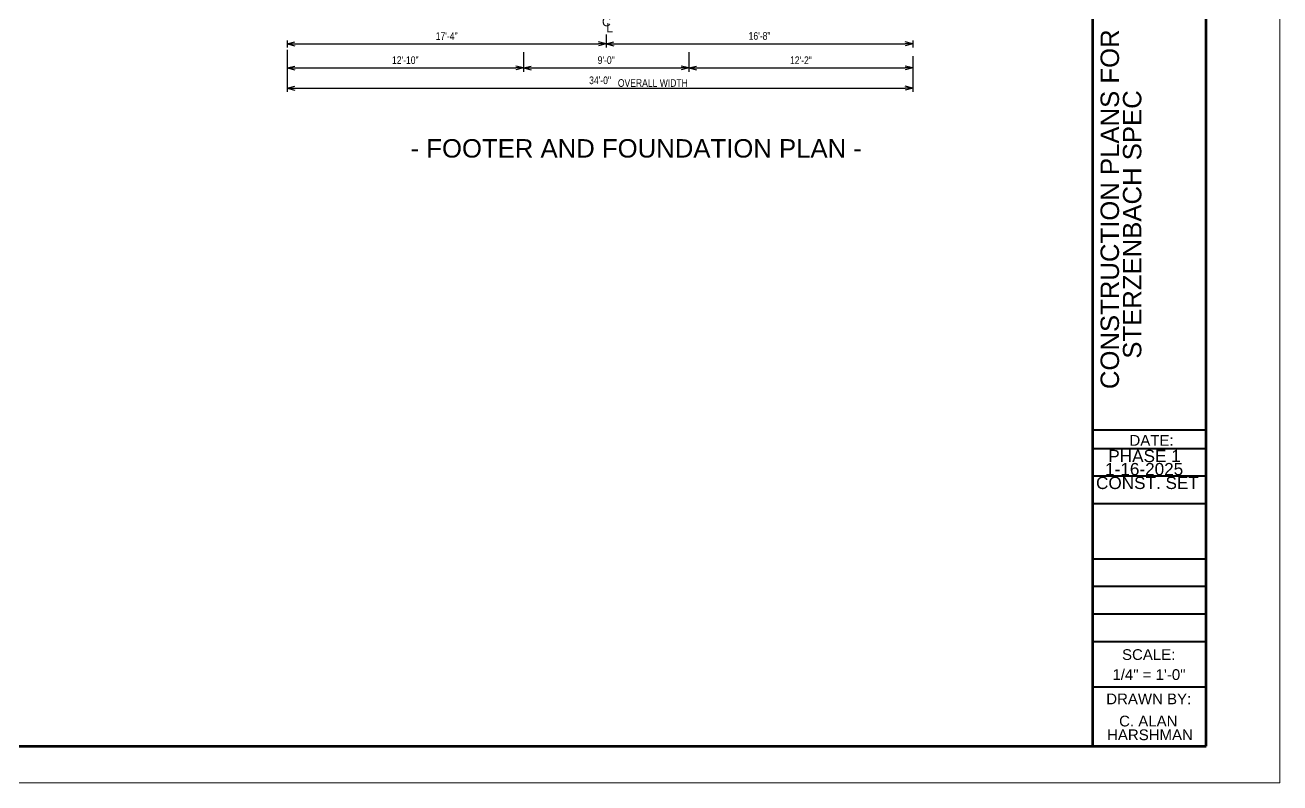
# Model space of a CAD drawing. Header units: inches. Extents: x -4443104 to -4439086, y 793046 to 798506.
# Drawn here: x -4442194 to -4441376, y 793065 to 793559 of the extents above; entities that cross this region are included whole.
import ezdxf
from ezdxf.enums import TextEntityAlignment as Align

# ---------------------------------------------------------------- set-up
doc = ezdxf.new("R2010")
doc.units = ezdxf.units.IN
doc.header["$MEASUREMENT"] = 0
doc.linetypes.add('DGN Style 2', pattern=[20.825219, 12.495132, -8.330088])
doc.layers.get('Defpoints').update_dxf_attribs({"lineweight": 0})
for name, color, linetype, lineweight in [('(4)FND_DIM', 4, 'Continuous', 0), ('Level 1', 7, 'Continuous', 0), ('Level 3', 7, 'Continuous', 0)]:
    doc.layers.add(name, color=color, linetype=linetype, lineweight=lineweight)
doc.styles.add('Style-Arial', font='arial.ttf')
doc.styles.add('Style-STANDARD', font='STANDARD.shx')
doc.styles.add('Style-WORKING', font='WORKING.shx')
doc.dimstyles.get("Standard").update_dxf_attribs({"dimtxt": 5, "dimasz": 4, "dimexe": 4, "dimexo": 4, "dimgap": 2.5, "dimtad": 1, "dimdec": 4, "dimzin": 11, "dimdsep": 46, "dimlunit": 4, "dimtxsty": 'Style-STANDARD', "dimblk": 'tick_1.0', "dimcen": 0.09, "dimazin": 3, "dimtfac": 1, "dimtdec": 4, "dimtofl": 0, "dimtmove": 1, "dimatfit": 1, "dimldrblk": 'tick_1.0', "dimfxl": 1, "dimfrac": 2, "dimtolj": 1, "dimtzin": 11, "dimarcsym": 0})

# ---------------------------------------------------------------- blocks, each defined once
blk = doc.blocks.new('TerminatorOpen_0.5-1')
at = {"color": 0, "linetype": 'ByBlock', "lineweight": -2}
for q in [(-1, 0.25), (-1, 0), (-1, -0.25)]:
    blk.add_line((0, 0), q, dxfattribs=at)
blk = doc.blocks.new('*D95')
at = {"layer": 'Defpoints', "color": 0, "linetype": 'Continuous', "lineweight": 13, "transparency": 16777216}
for p in [(-4442023.51, 793535.48), (-4441615.51, 793535.48), (-4441615.51, 793518.01)]:
    blk.add_point(p, dxfattribs=at)
at = {"layer": 'Level 3', "color": 0, "linetype": 'Continuous', "lineweight": -2, "transparency": 16777216}
for p, q in [((-4442023.51, 793532.98), (-4442023.51, 793515.51)), ((-4441615.51, 793532.98), (-4441615.51, 793515.51)), ((-4442018.51, 793518.01), (-4441620.51, 793518.01))]:
    blk.add_line(p, q, dxfattribs=at)
at = {"layer": 'Level 3', "color": 0, "linetype": 'Continuous', "lineweight": -2, "transparency": 16777216, "xscale": 5, "yscale": 5, "zscale": 5, "rotation": 180}
blk.add_blockref('TerminatorOpen_0.5-1', (-4442023.51, 793518.01), dxfattribs=at)
at = {"layer": 'Level 3', "color": 0, "linetype": 'Continuous', "lineweight": -2, "transparency": 16777216, "xscale": 5, "yscale": 5, "zscale": 5}
blk.add_blockref('TerminatorOpen_0.5-1', (-4441615.51, 793518.01), dxfattribs=at)
at = {"layer": 'Level 3', "color": 0, "linetype": 'Continuous', "lineweight": 13, "transparency": 16777216, "insert": (-4441819.51, 793523.07), "char_height": 5, "attachment_point": 5, "style": 'Style-Arial'}
blk.add_mtext('\\A1;\\H1x;\\W0.8;34\'-0"', dxfattribs=at)
blk = doc.blocks.new('tick_1.0')
at = {"layer": '(4)FND_DIM', "color": 4, "linetype": 'Continuous', "lineweight": 0}
blk.add_line((0.5, -0.5), (-0.5, 0.5), dxfattribs=at)
at = {"layer": 'Level 3', "color": 4, "linetype": 'Continuous', "lineweight": 0}
blk.add_line((0, 0), (-1, 0), dxfattribs=at)
blk = doc.blocks.new('*D99')
at = {"layer": 'Defpoints', "color": 0, "linetype": 'Continuous', "lineweight": 13, "transparency": 16777216}
for p in [(-4442023.51, 793551.59), (-4441815.51, 793555.59), (-4441815.51, 793546.95)]:
    blk.add_point(p, dxfattribs=at)
at = {"layer": 'Level 3', "color": 0, "linetype": 'Continuous', "lineweight": -2, "transparency": 16777216}
for p, q in [((-4442023.51, 793549.09), (-4442023.51, 793544.45)), ((-4441815.51, 793553.09), (-4441815.51, 793544.45)), ((-4442018.51, 793546.95), (-4441820.51, 793546.95))]:
    blk.add_line(p, q, dxfattribs=at)
at = {"layer": 'Level 3', "color": 0, "linetype": 'Continuous', "lineweight": -2, "transparency": 16777216, "xscale": 5, "yscale": 5, "zscale": 5, "rotation": 180}
blk.add_blockref('TerminatorOpen_0.5-1', (-4442023.51, 793546.95), dxfattribs=at)
at = {"layer": 'Level 3', "color": 0, "linetype": 'Continuous', "lineweight": -2, "transparency": 16777216, "xscale": 5, "yscale": 5, "zscale": 5}
blk.add_blockref('TerminatorOpen_0.5-1', (-4441815.51, 793546.95), dxfattribs=at)
at = {"layer": 'Level 3', "color": 0, "linetype": 'Continuous', "lineweight": 13, "transparency": 16777216, "insert": (-4441919.51, 793551.96), "char_height": 5, "attachment_point": 5, "style": 'Style-Arial'}
blk.add_mtext('\\A1;\\H1x;\\W0.8;17\'-4"', dxfattribs=at)
blk = doc.blocks.new('*D98')
at = {"layer": 'Defpoints', "color": 0, "linetype": 'Continuous', "lineweight": 13, "transparency": 16777216}
for p in [(-4441815.51, 793555.59), (-4441615.51, 793551.59), (-4441615.51, 793546.95)]:
    blk.add_point(p, dxfattribs=at)
at = {"layer": 'Level 3', "color": 0, "linetype": 'Continuous', "lineweight": -2, "transparency": 16777216}
for p, q in [((-4441815.51, 793553.09), (-4441815.51, 793544.45)), ((-4441615.51, 793549.09), (-4441615.51, 793544.45)), ((-4441810.51, 793546.95), (-4441620.51, 793546.95))]:
    blk.add_line(p, q, dxfattribs=at)
at = {"layer": 'Level 3', "color": 0, "linetype": 'Continuous', "lineweight": -2, "transparency": 16777216, "xscale": 5, "yscale": 5, "zscale": 5, "rotation": 180}
blk.add_blockref('TerminatorOpen_0.5-1', (-4441815.51, 793546.95), dxfattribs=at)
at = {"layer": 'Level 3', "color": 0, "linetype": 'Continuous', "lineweight": -2, "transparency": 16777216, "xscale": 5, "yscale": 5, "zscale": 5}
blk.add_blockref('TerminatorOpen_0.5-1', (-4441615.51, 793546.95), dxfattribs=at)
at = {"layer": 'Level 3', "color": 0, "linetype": 'Continuous', "lineweight": 13, "transparency": 16777216, "insert": (-4441715.51, 793552.01), "char_height": 5, "attachment_point": 5, "style": 'Style-Arial'}
blk.add_mtext('\\A1;\\H1x;\\W0.8;16\'-8"', dxfattribs=at)
blk = doc.blocks.new('*D101')
at = {"layer": 'Defpoints', "color": 0, "linetype": 'Continuous', "lineweight": 13, "transparency": 16777216}
for p in [(-4441869.51, 793543.92), (-4441761.51, 793543.92), (-4441761.51, 793531.18)]:
    blk.add_point(p, dxfattribs=at)
at = {"layer": 'Level 3', "color": 0, "linetype": 'Continuous', "lineweight": -2, "transparency": 16777216}
for p, q in [((-4441869.51, 793541.42), (-4441869.51, 793528.68)), ((-4441761.51, 793541.42), (-4441761.51, 793528.68)), ((-4441864.51, 793531.18), (-4441766.51, 793531.18))]:
    blk.add_line(p, q, dxfattribs=at)
at = {"layer": 'Level 3', "color": 0, "linetype": 'Continuous', "lineweight": -2, "transparency": 16777216, "xscale": 5, "yscale": 5, "zscale": 5, "rotation": 180}
blk.add_blockref('TerminatorOpen_0.5-1', (-4441869.51, 793531.18), dxfattribs=at)
at = {"layer": 'Level 3', "color": 0, "linetype": 'Continuous', "lineweight": -2, "transparency": 16777216, "xscale": 5, "yscale": 5, "zscale": 5}
blk.add_blockref('TerminatorOpen_0.5-1', (-4441761.51, 793531.18), dxfattribs=at)
at = {"layer": 'Level 3', "color": 0, "linetype": 'Continuous', "lineweight": 13, "transparency": 16777216, "insert": (-4441815.51, 793536.24), "char_height": 5, "attachment_point": 5, "style": 'Style-Arial'}
blk.add_mtext('\\A1;\\H1x;\\W0.8;9\'-0"', dxfattribs=at)
blk = doc.blocks.new('CL')
at = {"layer": 'Level 3', "color": 7, "linetype": 'Continuous', "lineweight": 13, "style": 'Style-WORKING'}
for s, p in [('C', (-2.77, 3.96)), ('L', (0, 0))]:
    blk.add_text(s, height=6, dxfattribs=at).set_placement(p, align=Align.TOP_LEFT)
blk = doc.blocks.new('*D203')
at = {"layer": 'Defpoints', "color": 0, "linetype": 'Continuous', "lineweight": 13, "transparency": 16777216}
for p in [(-4442023.51, 793545.49), (-4441869.51, 793543.92), (-4441869.51, 793531.18)]:
    blk.add_point(p, dxfattribs=at)
at = {"layer": 'Level 3', "color": 0, "linetype": 'Continuous', "lineweight": -2, "transparency": 16777216}
for p, q in [((-4442023.51, 793542.99), (-4442023.51, 793528.68)), ((-4441869.51, 793541.42), (-4441869.51, 793528.68)), ((-4442018.51, 793531.18), (-4441874.51, 793531.18))]:
    blk.add_line(p, q, dxfattribs=at)
at = {"layer": 'Level 3', "color": 0, "linetype": 'Continuous', "lineweight": -2, "transparency": 16777216, "xscale": 5, "yscale": 5, "zscale": 5, "rotation": 180}
blk.add_blockref('TerminatorOpen_0.5-1', (-4442023.51, 793531.18), dxfattribs=at)
at = {"layer": 'Level 3', "color": 0, "linetype": 'Continuous', "lineweight": -2, "transparency": 16777216, "xscale": 5, "yscale": 5, "zscale": 5}
blk.add_blockref('TerminatorOpen_0.5-1', (-4441869.51, 793531.18), dxfattribs=at)
at = {"layer": 'Level 3', "color": 0, "linetype": 'Continuous', "lineweight": 13, "transparency": 16777216, "insert": (-4441946.51, 793536.24), "char_height": 5, "attachment_point": 5, "style": 'Style-Arial'}
blk.add_mtext('\\A1;\\H1x;\\W0.8;12\'-10"', dxfattribs=at)
blk = doc.blocks.new('*D205')
at = {"layer": 'Defpoints', "color": 0, "linetype": 'Continuous', "lineweight": 13, "transparency": 16777216}
for p in [(-4441761.51, 793540.88), (-4441615.51, 793541.41), (-4441615.51, 793531.18)]:
    blk.add_point(p, dxfattribs=at)
at = {"layer": 'Level 3', "color": 0, "linetype": 'Continuous', "lineweight": -2, "transparency": 16777216}
for p, q in [((-4441761.51, 793538.38), (-4441761.51, 793528.68)), ((-4441615.51, 793538.91), (-4441615.51, 793528.68)), ((-4441756.51, 793531.18), (-4441620.51, 793531.18))]:
    blk.add_line(p, q, dxfattribs=at)
at = {"layer": 'Level 3', "color": 0, "linetype": 'Continuous', "lineweight": -2, "transparency": 16777216, "xscale": 5, "yscale": 5, "zscale": 5, "rotation": 180}
blk.add_blockref('TerminatorOpen_0.5-1', (-4441761.51, 793531.18), dxfattribs=at)
at = {"layer": 'Level 3', "color": 0, "linetype": 'Continuous', "lineweight": -2, "transparency": 16777216, "xscale": 5, "yscale": 5, "zscale": 5}
blk.add_blockref('TerminatorOpen_0.5-1', (-4441615.51, 793531.18), dxfattribs=at)
at = {"layer": 'Level 3', "color": 0, "linetype": 'Continuous', "lineweight": 13, "transparency": 16777216, "insert": (-4441688.51, 793536.19), "char_height": 5, "attachment_point": 5, "style": 'Style-Arial'}
blk.add_mtext('\\A1;\\H1x;\\W0.8;12\'-2"', dxfattribs=at)

msp = doc.modelspace()

# ---------------------------------------------------------------- linework, layer by layer
at = {"layer": 'Level 1', "color": 7, "linetype": 'Continuous', "lineweight": 0}
for p, q in [((-4441376.1998, 793064.7658), (-4441376.1998, 794216.7658)), ((-4443104.1998, 793064.7658), (-4441376.1998, 793064.7658))]:
    msp.add_line(p, q, dxfattribs=at)
at = {"layer": 'Level 1', "color": 7, "linetype": 'Continuous', "lineweight": 53}
for p, q in [((-4441498.1998, 793088.7658), (-4441498.1998, 794192.7658)), ((-4441424.1998, 793088.7658), (-4441424.1998, 794192.7658)), ((-4443056.1998, 793088.7658), (-4441424.1998, 793088.7658))]:
    msp.add_line(p, q, dxfattribs=at)
at = {"layer": 'Level 1', "color": 7, "linetype": 'Continuous', "lineweight": 40}
for p, q in [((-4441498.1998, 793295.0158), (-4441424.1998, 793295.0158)), ((-4441498.1998, 793283.0158), (-4441424.1998, 793283.0158)), ((-4441498.1998, 793265.0158), (-4441424.1998, 793265.0158)), ((-4441498.1998, 793247.0158), (-4441424.1998, 793247.0158)), ((-4441498.1998, 793211.0158), (-4441424.1998, 793211.0158)), ((-4441498.1998, 793211.0158), (-4441424.1998, 793211.0158)), ((-4441498.1998, 793193.0158), (-4441424.1998, 793193.0158)), ((-4441498.1998, 793175.0158), (-4441424.1998, 793175.0158)), ((-4441498.1998, 793156.957), (-4441424.1998, 793156.957)), ((-4441498.1998, 793127.5279), (-4441424.1998, 793127.5279))]:
    msp.add_line(p, q, dxfattribs=at)

# ---------------------------------------------------------------- block references
at = {"layer": 'Level 3', "color": 7, "linetype": 'Continuous', "lineweight": 13}
msp.add_blockref('CL', (-4441815.5093, 793560.4072), dxfattribs=at)

# ---------------------------------------------------------------- texts
at = {"layer": 'Level 3', "color": 7, "linetype": 'DGN Style 2', "lineweight": 0, "style": 'Style-Arial'}
for s, p in [('CONSTRUCTION PLANS FOR', (-4441481.1281, 793321.6509)), ('STERZENBACH SPEC', (-4441466.5471, 793341.5027))]:
    msp.add_text(s, height=12, rotation=90, dxfattribs=at).set_placement(p)
at = {"layer": 'Level 3', "color": 7, "linetype": 'Continuous', "lineweight": 13, "style": 'Style-Arial', "width": 0.8}
msp.add_text('OVERALL WIDTH', height=5, dxfattribs=at).set_placement((-4441807.8949, 793518.8505))
at = {"layer": 'Level 3', "color": 120, "linetype": 'Continuous', "lineweight": 13, "style": 'Style-Arial'}
msp.add_text('- FOOTER AND FOUNDATION PLAN -', height=12, dxfattribs=at).set_placement((-4441943.0527, 793472.7178))
at = {"layer": 'Level 3', "color": 7, "linetype": 'Continuous', "lineweight": 13, "style": 'Style-Arial'}
for s, p in [('DATE:', (-4441474.2953, 793284.7342)), ('SCALE:', (-4441479.1415, 793144.9929)), ('1/4" = 1\'-0"', (-4441485.419, 793131.9427)), ('DRAWN BY:', (-4441489.434, 793116.0643)), ('C. ALAN ', (-4441481.0411, 793101.5983)), (' HARSHMAN', (-4441491.6106, 793092.6594))]:
    msp.add_text(s, height=7, dxfattribs=at).set_placement(p)
at = {"layer": 'Level 3', "color": 7, "linetype": 'DGN Style 2', "lineweight": 13, "style": 'Style-Arial'}
for s, p in [('PHASE 1', (-4441464.4768, 793278.0517)), ('1-16-2025', (-4441464.7057, 793269.4804)), ('CONST. SET', (-4441462.5785, 793260.4813))]:
    msp.add_text(s, height=8, dxfattribs=at).set_placement(p, align=Align.MIDDLE_CENTER)

# ---------------------------------------------------------------- dimensions: what is measured, and where the dimension line sits
at = {"layer": 'Level 3', "color": 7, "linetype": 'Continuous', "lineweight": 13}
for base, p1, p2, picture, middle in [((-4441815.5141, 793546.9532), (-4442023.5141, 793551.5905), (-4441815.5141, 793555.5905), '*D99', (-4441919.5141, 793551.9634)), ((-4441615.5141, 793546.9532), (-4441815.5141, 793555.5905), (-4441615.5141, 793551.5905), '*D98', (-4441715.5141, 793552.0061)), ((-4441761.5141, 793531.1823), (-4441869.5141, 793543.9163), (-4441761.5141, 793543.9163), '*D101', (-4441815.5141, 793536.2351)), ((-4441615.5141, 793518.0116), (-4442023.5141, 793535.4779), (-4441615.5141, 793535.4779), '*D95', (-4441819.5141, 793523.0661))]:
    dim = msp.add_linear_dim(base=base, p1=p1, p2=p2, text='\\H1x;\\W0.8;<>', dimstyle='Standard', override={"dimasz": 5, "dimexe": 2.5, "dimexo": 2.5, "dimdec": 3, "dimtxsty": 'Style-Arial', "dimblk": 'TerminatorOpen_0.5-1', "dimtdec": 3, "dimtmove": 0, "dimfrac": 0}, dxfattribs=at)
    dim.commit()
    dim.dimension.update_dxf_attribs({"geometry": picture, "text_midpoint": middle})
at = {"layer": 'Level 3', "color": 30, "linetype": 'Continuous', "lineweight": 13}
for base, p1, p2, picture, middle in [((-4441869.5141, 793531.1823), (-4442023.5141, 793545.4939), (-4441869.5141, 793543.9163), '*D203', (-4441946.5141, 793536.2351)), ((-4441615.5141, 793531.1823), (-4441761.5141, 793540.8812), (-4441615.5141, 793541.415), '*D205', (-4441688.5141, 793536.1925))]:
    dim = msp.add_linear_dim(base=base, p1=p1, p2=p2, text='\\H1x;\\W0.8;<>', dimstyle='Standard', override={"dimasz": 5, "dimexe": 2.5, "dimexo": 2.5, "dimdec": 3, "dimtxsty": 'Style-Arial', "dimblk": 'TerminatorOpen_0.5-1', "dimtdec": 3, "dimtmove": 0}, dxfattribs=at)
    dim.commit()
    dim.dimension.update_dxf_attribs({"geometry": picture, "text_midpoint": middle})

doc.saveas('drawing.dxf')
